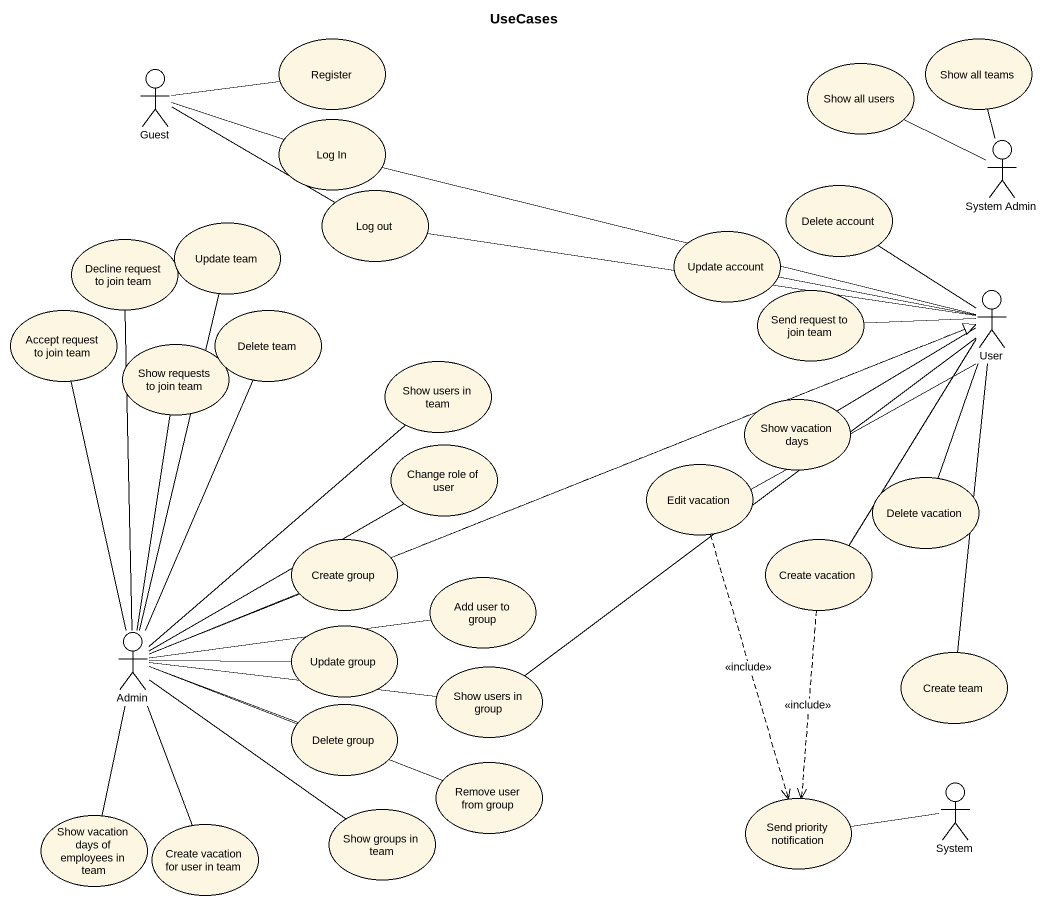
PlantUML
@startuml
title UseCases
actor Guest
usecase Register
usecase "Show all users" as Show_all_users
usecase "Show all teams" as Show_all_teams
usecase "Log In" as Log_In
actor "System Admin" as System_Admin
usecase "Log out" as Log_out
usecase "Delete account" as Delete_account
usecase "Decline request to join team" as Decline_request_to_join_team
usecase "Update team" as Update_team
usecase "Update account" as Update_account
usecase "Send request to join team" as Send_request_to_join_team
actor User
usecase "Accept request to join team" as Accept_request_to_join_team
usecase "Show requests to join team" as Show_requests_to_join_team
usecase "Delete team" as Delete_team
usecase "Show users in team" as Show_users_in_team
usecase "Show vacation days" as Show_vacation_days
usecase "Change role of user" as Change_role_of_user
usecase "Edit vacation" as Edit_vacation
usecase "Delete vacation" as Delete_vacation
usecase "Create group" as Create_group
usecase "Add user to group" as Add_user_to_group
usecase "Create vacation" as Create_vacation
actor Admin
usecase "Update group" as Update_group
usecase "Show users in group" as Show_users_in_group
usecase "Create team" as Create_team
usecase "Delete group" as Delete_group
usecase "Remove user from group" as Remove_user_from_group
usecase "Send priority notification" as Send_priority_notification
actor System
usecase "Show vacation days of employees in team" as Show_vacation_days_of
usecase "Create vacation for user in team" as Create_vacation_for_user_in
usecase "Show groups in team" as Show_groups_in_team
Guest -right- Register
Guest -right- Log_In
Guest -right- Log_out
Show_all_teams -- System_Admin
Log_In -right- User
System_Admin -up- Show_all_users
Delete_account -- User
Update_account -right- User
User -left- Log_out
User -left- Send_request_to_join_team
User -- Create_vacation
User -- Show_users_in_group
Show_vacation_days -right- User
Edit_vacation -right- User
Edit_vacation ..> Send_priority_notification : <<include>>
Delete_vacation -up- User
Create_vacation ..> Send_priority_notification : <<include>>
Admin -up- Decline_request_to_join_team
Admin -up- Update_team
Admin -right- User
Admin .right.|> User
Admin -up- Accept_request_to_join_team
Admin -up- Show_requests_to_join_team
Admin -up- Delete_team
Admin -up- Show_users_in_team
Admin -up- Change_role_of_user
Admin -right- Create_group
Admin -right- Add_user_to_group
Admin -right- Update_group
Admin -right- Show_users_in_group
Admin -right- Delete_group
Admin -right- Remove_user_from_group
Admin -- Show_vacation_days_of
Admin -- Create_vacation_for_user_in
Admin -- Show_groups_in_team
Create_team -up- User
Send_priority_notification -right- System
@enduml
